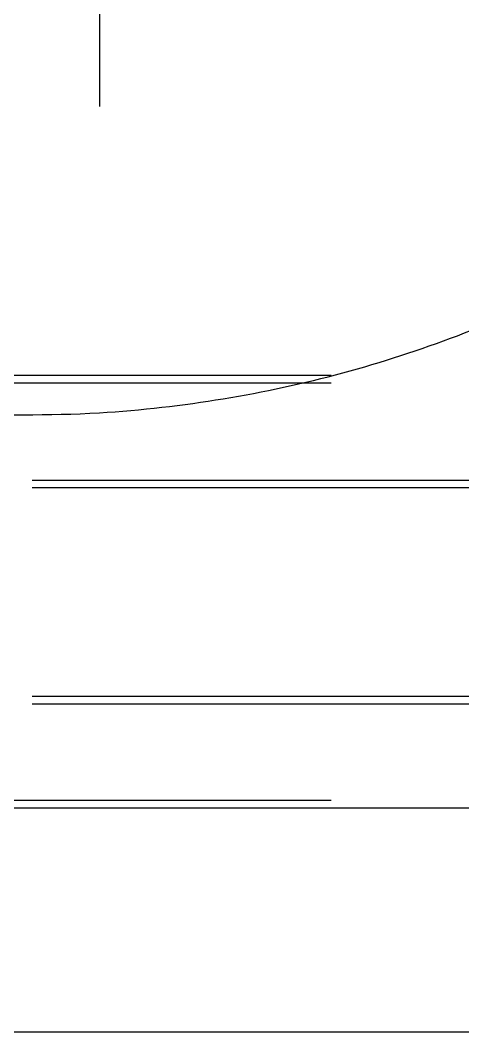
# Model space of a CAD drawing. Header units: millimetres. Extents: x 8533 to 164433, y 5768 to 115327.
# Drawn here: x 80936 to 81183, y 99428 to 99993 of the extents above; entities that cross this region are included whole.
import ezdxf

# ---------------------------------------------------------------- set-up
doc = ezdxf.new("R2010")
doc.units = ezdxf.units.MM
doc.header["$LTSCALE"] = 250
doc.linetypes.add('HIDDEN', pattern=[2, 1, -1])
doc.layers.add('EF-1', color=35, linetype='Continuous')
doc.layers.add('FOD', color=6, linetype='Continuous')

msp = doc.modelspace()

# ---------------------------------------------------------------- linework, layer by layer
at = {"layer": 'EF-1', "color": 7, "linetype": 'HIDDEN'}
for p, q in [((80980.41, 101195.26, -0.36), (80980.41, 99744.37, -0.36)), ((82109.82, 99794.77, -0.36), (80442.8, 99794.77, -0.36)), ((82109.82, 99790.61, -0.36), (80442.8, 99790.61, -0.36)), ((80442.8, 99736.43, -0.36), (82109.82, 99736.43, -0.36)), ((80442.8, 99732.26, -0.36), (82109.82, 99732.26, -0.36)), ((80442.8, 99615.57, -0.36), (82109.82, 99615.57, -0.36)), ((80442.8, 99611.4, -0.36), (82109.82, 99611.4, -0.36)), ((82109.82, 99557.22, -0.36), (80442.8, 99557.22, -0.36)), ((82109.82, 99553.06, -0.36), (80442.8, 99553.06, -0.36))]:
    msp.add_line(p, q, dxfattribs=at)
for centre, radius, start, end in [((80937.82, 100454.68, -0.36), 681.99, 273.58088, 3.38391), ((80939.75, 100538.32, -0.36), 765.39, 222.6603, 273.04542)]:
    msp.add_arc(centre, radius, start, end, dxfattribs=at)
at = {"layer": 'FOD', "color": 7}
for p, q in [((82234.85, 99553.06, -0.36), (80317.77, 99553.06, -0.36)), ((80317.77, 99428.03, -0.36), (82234.85, 99428.03, -0.36))]:
    msp.add_line(p, q, dxfattribs=at)

doc.saveas('drawing.dxf')
